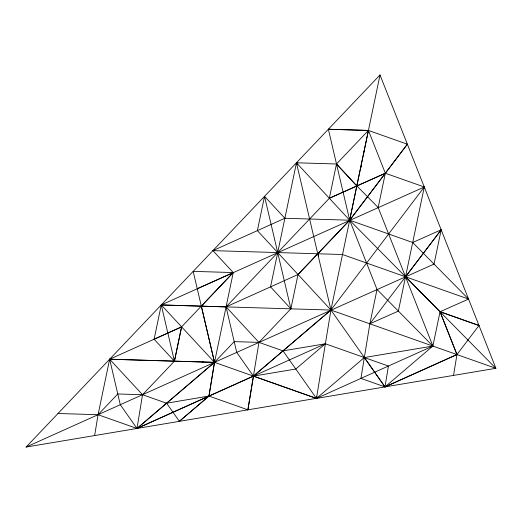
<?xml version="1.0" encoding="UTF-8"?>
<svg xmlns="http://www.w3.org/2000/svg" width="522" height="522" viewBox="0 0 522 522"><rect width="100%" height="100%" fill="white"/><g stroke="black" fill="none" stroke-linecap="round" stroke-linejoin="round"><path stroke-width="0.78" d="M94.639 435.57L98.058 414.709L109.646 359.221L181.604 326.87L233.243 272.569L212.911 250.632L284.862 218.268L349.668 220.206L412.693 242.489L468.547 299.06L440.053 311.745L432.882 346.034L385.001 386.913L316.449 398.41L214.49 362.327L137.038 428.451L26.1 447.054L380.003 74.946L495.9 368.304L453.54 375.416L456.952 354.549L384.988 386.893L360.924 378.411L369.863 323.777L377.028 289.482L349.675 220.212L328.371 129.241L368.415 130.435L407.362 144.202L349.707 220.245M58.007 413.502L98.058 414.709L136.999 428.471L142.539 394.723L174.446 361.165L181.597 326.863M407.362 144.202L349.675 220.206L298.023 274.513L290.871 308.815L258.958 342.373L247.891 409.829L246.299 409.502M453.527 375.409L384.988 386.893L388.414 366.053L325.389 343.783L283.022 350.862L258.958 342.373L234.208 341.623L214.483 362.353L137.005 428.477L120.288 404.713L109.64 359.214L214.477 362.346L434.03 264.099L441.194 229.797L412.693 242.489M316.743 396.811L316.449 398.41L432.888 346.047L378.176 207.528L356.859 185.949L336.488 163.993L296.47 162.786L270.54 286.872L290.865 308.809L264.537 196.331L284.862 218.268M361.518 165.441L361.204 167.033L361.563 165.454M154.12 339.215L181.597 326.883L174.42 361.165L154.114 339.228L161.272 304.939L330.909 310.055L495.893 368.33L405.529 276.79L441.194 229.797L369.863 323.777L398.364 311.086L424.282 187L385.321 173.232L329.343 198.275L226.072 306.871L236.72 352.363L253.418 376.121L247.904 409.842L208.963 396.054L166.616 403.193L179.366 421.326L208.963 396.074L214.503 362.314L208.97 396.081L179.372 421.319M264.537 196.331L257.379 230.633L330.922 310.003L385.001 386.919L456.952 354.549M328.371 129.241L368.408 130.448L336.488 163.993L329.343 198.275L385.34 173.252L368.428 130.454L380.009 74.953M368.401 130.454L349.623 220.225L298.029 274.513L226.072 306.871L258.951 342.373M368.428 130.461L330.922 310.009L316.449 398.41L283.015 350.862L330.909 310.055L424.288 187L161.278 304.913M378.169 207.515L385.334 173.239M317.232 397.001L316.449 398.41L364.336 357.544L432.888 346.047L377.028 289.475M478.994 325.506L440.039 311.745L456.952 354.542L478.994 325.506L440.053 311.732L349.675 220.212L296.444 162.779L330.922 310.003L253.418 376.121L137.038 428.451L316.436 398.325L314.838 398.018M98.051 414.709L117.776 393.973L142.539 394.723L166.603 403.225M202.856 306.662L201.322 306.14L233.23 272.569L193.186 271.362L214.496 362.359L26.1 447.054M202.177 362.614L203.41 361.557M283.022 350.888L253.418 376.121L295.785 369.021L325.382 343.763L137.012 428.425M197.257 288.738L233.243 272.569L214.496 362.359L109.646 359.214L142.539 394.723M201.322 306.14L202.882 305.683M212.904 250.632L342.497 254.514M161.318 304.959L226.078 306.903M314.812 398.097L316.41 398.403L253.405 376.127M342.51 254.514L468.554 299.06M297.762 163.797L296.483 162.786L297.038 164.28M336.494 163.986L356.8 185.93M364.336 357.544L384.995 386.919M440.046 311.745L456.952 354.542M317.754 253.77L318.635 256.021M201.348 306.16L214.522 362.346L161.272 304.939L174.42 361.165M364.493 150.336L364.18 151.922L364.526 150.343"/></g></svg>
